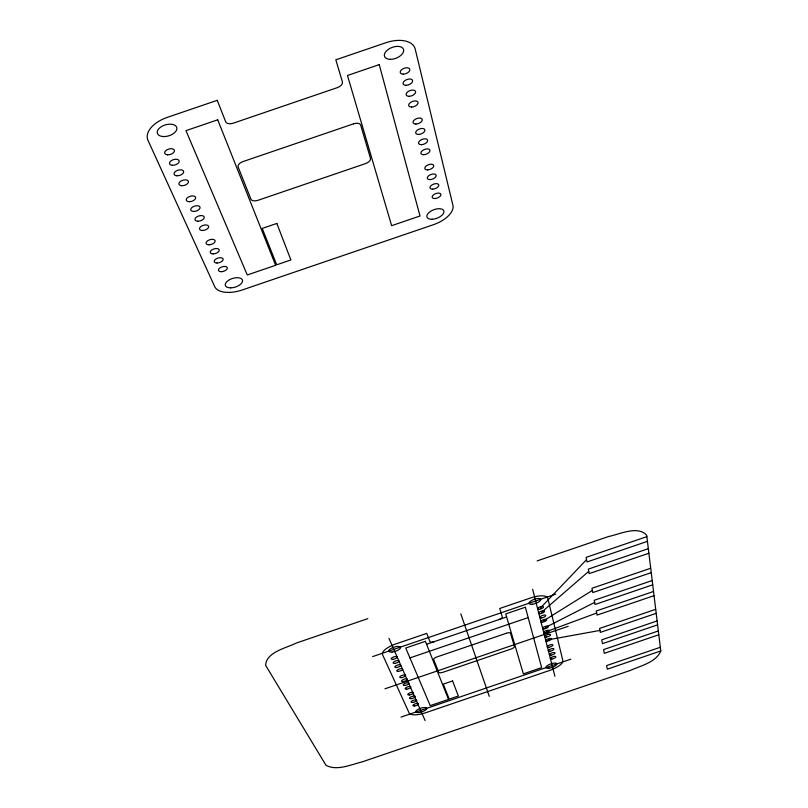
<?xml version="1.0" encoding="UTF-8"?>
<svg xmlns="http://www.w3.org/2000/svg" width="808" height="808" viewBox="0 0 808 808"><rect width="100%" height="100%" fill="white"/><g stroke="black" fill="none" stroke-linecap="round" stroke-linejoin="round"><path stroke-width="1.21" d="M540.512 607.879L586.537 559.681M541.602 612.201L588.749 571.367M543.754 620.726L592.375 590.436M545.45 627.462L594.638 602.394M546.501 631.604L596.658 613.04M367.822 618.645L296.425 643.006C286.486 647.976 266.185 652.016 265.62 665.327L325.998 765.297C336.946 771.216 350.773 764.62 362.024 761.934L630.27 670.448C640.805 665.701 655.793 662.499 660.793 651.117L646.703 535.33C638.047 525.17 619.534 534.361 608.586 536.512L537.168 560.883M646.844 536.653L586.103 557.369L586.972 561.974L647.41 541.36M648.309 548.683L588.325 569.115L589.183 573.619L648.864 553.258M372.639 656.591L555.742 594.133M426.563 644.259L506.616 616.959M650.682 568.246L591.961 588.275L592.779 592.577L651.218 572.65M409.838 657.944L528.28 617.544M652.177 580.528L594.244 600.293L595.031 604.485L652.702 584.81M653.51 591.486L596.264 610.979L597.051 615.09L654.025 595.658M384.962 688.8L568.206 626.301M655.682 609.323L599.587 628.452L600.324 632.381L656.177 613.343M657.096 620.948L601.738 639.835L602.465 643.653L657.581 624.857M401.01 717.09L570.791 659.187M658.318 630.957L603.586 649.592L604.303 653.349L658.783 634.775M660.308 647.279L606.626 665.58L607.303 669.175L660.752 650.955M548.551 639.754L599.96 630.422M388.941 638.33L425.089 720.534M460.812 613.878L489.284 696.355M532.654 589.305L554.904 676.256M434.391 641.592A4.141 1.454 -18.5 0 1 429.947 641.572L426.725 633.381L395.93 643.885A16.635 5.838 -18.2 0 0 382.538 654.672L409.171 713.06A15.473 5.05 -18.3 0 0 425.806 712.686L549.48 670.509A15.473 5.05 -19.3 0 0 562.853 660.641L547.804 598.294A16.635 5.838 -19.4 0 0 530.573 597.96L499.768 608.464L502.283 616.898A4.141 1.454 -19.1 0 1 498.788 619.625M217.241 100.323L167.246 117.392A26.927 15.261 -16.7 0 0 147.975 140.299L214.716 286.648A23.998 12.13 -17.3 0 0 242.208 289.981L433.28 224.745A23.998 12.14 -20.3 0 0 452.924 205.323L415.191 49.035A26.937 15.271 -20.9 0 0 385.83 42.743L335.815 59.822L342.42 81.921A6.686 3.777 -19.8 0 1 337.189 87.688L233.381 123.149A6.686 3.777 -17.8 0 1 225.684 121.786L217.241 100.323M217.706 119.806L185.961 130.643L247.278 274.973L275.639 265.287L217.706 119.806M379.245 64.63L347.49 75.477L391.638 225.684L420.009 215.999L379.245 64.63M353.54 123.836L242.966 161.59A6.474 3.545 -17.8 0 0 238.138 166.993L250.914 199.172A6.323 3.373 -17.8 0 0 258.116 200.263L365.469 163.61A6.323 3.373 -19.7 0 0 370.478 158.348L360.691 125.149A6.474 3.545 -19.8 0 0 353.54 123.836M276.841 223.432L262.236 228.412L276.69 264.812L290.88 259.974L276.841 223.432M425.392 641.33L405.747 648.026L430.22 705.647L448.521 699.405L425.392 641.33M525.372 607.222L505.727 613.918L523.352 673.882L541.653 667.64L525.372 607.222M506.303 633.28L437.007 656.914A4.06 1.394 -18.5 0 0 433.674 659.53L438.744 672.296A4 1.353 -18.5 0 0 443.016 672.266L511.03 649.066A4 1.353 -19.1 0 0 514.433 646.481L510.545 633.3A4.06 1.394 -19.1 0 0 506.303 633.28M452.581 680.952L443.259 684.134L449.208 699.122L458.358 696.001L452.581 680.952M406.06 85.315A5.03 2.788 -21 0 0 412.605 80.527A5.03 2.788 -21 0 0 404.889 80.598A5.03 2.788 -21 0 0 406.06 85.315M409.101 96.314A4.989 2.747 -20.9 0 0 415.595 91.587A4.989 2.747 -20.9 0 0 407.939 91.668A4.989 2.747 -20.9 0 0 409.101 96.314M411.595 107.07A4.949 2.707 -20.9 0 0 418.039 102.394A4.949 2.707 -20.9 0 0 410.454 102.495A4.949 2.707 -20.9 0 0 411.595 107.07M415.908 124.048A4.888 2.636 -20.8 0 0 422.281 119.463A4.888 2.636 -20.8 0 0 414.797 119.594A4.888 2.636 -20.8 0 0 415.908 124.048M418.544 134.431A4.848 2.596 -20.8 0 0 424.877 129.886A4.848 2.596 -20.8 0 0 417.453 130.037A4.848 2.596 -20.8 0 0 418.544 134.431M421.382 144.672A4.818 2.565 -20.7 0 0 427.664 140.178A4.818 2.565 -20.7 0 0 420.301 140.339A4.818 2.565 -20.7 0 0 421.382 144.672M423.695 154.692A4.777 2.525 -20.7 0 0 429.937 150.258A4.777 2.525 -20.7 0 0 422.635 150.429A4.777 2.525 -20.7 0 0 423.695 154.692M430.028 179.598A4.686 2.434 -20.6 0 0 436.169 175.286A4.686 2.434 -20.6 0 0 429.008 175.498A4.686 2.434 -20.6 0 0 430.028 179.598M427.563 169.902A4.727 2.464 -20.6 0 0 433.745 165.539A4.727 2.464 -20.6 0 0 426.523 165.741A4.727 2.464 -20.6 0 0 427.563 169.902M432.684 189.163A4.656 2.394 -20.6 0 0 438.784 184.901A4.656 2.394 -20.6 0 0 431.684 185.123A4.656 2.394 -20.6 0 0 432.684 189.163M434.845 198.546A4.616 2.363 -20.5 0 0 440.895 194.324A4.616 2.363 -20.5 0 0 433.856 194.556A4.616 2.363 -20.5 0 0 434.845 198.546M202.414 230.492A4.777 2.525 -16.9 0 0 208.656 226.321A4.777 2.525 -16.9 0 0 201.172 226.301A4.777 2.525 -16.9 0 0 202.414 230.492M197.93 221.21A4.808 2.555 -16.8 0 0 204.212 216.999A4.808 2.555 -16.8 0 0 196.667 216.958A4.808 2.555 -16.8 0 0 197.93 221.21M193.718 211.444A4.848 2.596 -16.8 0 0 200.041 207.191A4.848 2.596 -16.8 0 0 192.425 207.131A4.848 2.596 -16.8 0 0 193.718 211.444M167.529 154.813A5.07 2.838 -16.5 0 0 174.457 150.5A5.07 2.838 -16.5 0 0 166.69 149.945A5.07 2.838 -16.5 0 0 167.529 154.813M181.659 185.719A4.949 2.707 -16.7 0 0 188.446 181.548A4.949 2.707 -16.7 0 0 180.891 181.073A4.949 2.707 -16.7 0 0 181.659 185.719M176.851 175.77A4.989 2.747 -16.6 0 0 183.689 171.548A4.989 2.747 -16.6 0 0 176.063 171.043A4.989 2.747 -16.6 0 0 176.851 175.77M172.316 165.287A5.03 2.788 -16.6 0 0 179.194 161.014A5.03 2.788 -16.6 0 0 171.508 160.499A5.03 2.788 -16.6 0 0 172.316 165.287M221.241 271.69A4.616 2.353 -17.1 0 0 227.3 267.721A4.616 2.353 -17.1 0 0 220.099 267.771A4.616 2.353 -17.1 0 0 221.241 271.69M217.039 263.014A4.656 2.394 -17 0 0 223.139 259.004A4.656 2.394 -17 0 0 215.877 259.045A4.656 2.394 -17 0 0 217.039 263.014M208.949 244.784A4.717 2.464 -17 0 0 215.12 240.683A4.717 2.464 -17 0 0 207.737 240.693A4.717 2.464 -17 0 0 208.949 244.784M213.11 253.894A4.686 2.424 -17 0 0 219.241 249.834A4.686 2.424 -17 0 0 211.928 249.854A4.686 2.424 -17 0 0 213.11 253.894M189.264 201.697A4.888 2.636 -16.8 0 0 195.627 197.394A4.888 2.636 -16.8 0 0 187.951 197.324A4.888 2.636 -16.8 0 0 189.264 201.697M432.098 219.251A8.979 4.535 -20.4 0 0 443.885 211.1A8.979 4.535 -20.4 0 0 430.179 211.595A8.979 4.535 -20.4 0 0 432.098 219.251M230.623 287.85A8.979 4.535 -17.2 0 0 242.501 280.194A8.979 4.535 -17.2 0 0 228.563 280.275A8.979 4.535 -17.2 0 0 230.623 287.85M163.569 136.572A10.12 5.747 -16.5 0 0 176.75 127.502A10.12 5.747 -16.5 0 0 160.812 127.008A10.12 5.747 -16.5 0 0 163.569 136.572M390.426 59.327A10.12 5.747 -21 0 0 403.576 49.601A10.12 5.747 -21 0 0 388.002 49.621A10.12 5.747 -21 0 0 390.426 59.327M403.232 74.174A5.07 2.838 -21 0 0 409.818 69.326A5.07 2.838 -21 0 0 402.041 69.377A5.07 2.838 -21 0 0 403.232 74.174M540.35 613.625A3.131 1.081 -19.5 0 0 544.562 611.191A3.131 1.081 -19.5 0 0 539.895 611.787A3.131 1.081 -19.5 0 0 540.35 613.625M541.592 617.888A3.111 1.071 -19.5 0 0 545.784 615.484A3.111 1.071 -19.5 0 0 541.138 616.08A3.111 1.071 -19.5 0 0 541.592 617.888M542.511 622.13A3.101 1.06 -19.5 0 0 546.683 619.726A3.101 1.06 -19.5 0 0 542.067 620.332A3.101 1.06 -19.5 0 0 542.511 622.13M544.218 628.836A3.07 1.05 -19.4 0 0 548.359 626.463A3.07 1.05 -19.4 0 0 543.784 627.069A3.07 1.05 -19.4 0 0 544.218 628.836M545.269 632.967A3.06 1.04 -19.4 0 0 549.389 630.614A3.06 1.04 -19.4 0 0 544.834 631.22A3.06 1.04 -19.4 0 0 545.269 632.967M546.45 637.047A3.04 1.03 -19.4 0 0 550.561 634.704A3.04 1.03 -19.4 0 0 546.026 635.31A3.04 1.03 -19.4 0 0 546.45 637.047M547.339 641.097A3.03 1.02 -19.4 0 0 551.42 638.775A3.03 1.02 -19.4 0 0 546.905 639.38A3.03 1.02 -19.4 0 0 547.339 641.097M549.905 651.218A2.99 0.99 -19.4 0 0 553.945 648.935A2.99 0.99 -19.4 0 0 549.49 649.541A2.99 0.99 -19.4 0 0 549.905 651.218M548.905 647.269A3.01 1 -19.4 0 0 552.965 644.966A3.01 1 -19.4 0 0 548.481 645.572A3.01 1 -19.4 0 0 548.905 647.269M551.046 655.126A2.98 0.98 -19.4 0 0 555.066 652.854A2.98 0.98 -19.4 0 0 550.632 653.47A2.98 0.98 -19.4 0 0 551.046 655.126M551.884 659.005A2.969 0.98 -19.4 0 0 555.894 656.753A2.969 0.98 -19.4 0 0 551.48 657.359A2.969 0.98 -19.4 0 0 551.884 659.005M406.727 689.153A3.03 1.02 -18.2 0 0 410.868 686.921A3.03 1.02 -18.2 0 0 406.343 687.426A3.03 1.02 -18.2 0 0 406.727 689.153M404.848 685.447A3.04 1.03 -18.2 0 0 409.01 683.194A3.04 1.03 -18.2 0 0 404.465 683.699A3.04 1.03 -18.2 0 0 404.848 685.447M403.192 681.528A3.06 1.04 -18.2 0 0 407.363 679.265A3.06 1.04 -18.2 0 0 402.798 679.76A3.06 1.04 -18.2 0 0 403.192 681.528M392.9 659.328A3.141 1.091 -18.1 0 0 397.183 656.985A3.141 1.091 -18.1 0 0 392.476 657.47A3.141 1.091 -18.1 0 0 392.9 659.328M398.475 671.357A3.101 1.06 -18.2 0 0 402.707 669.054A3.101 1.06 -18.2 0 0 398.071 669.549A3.101 1.06 -18.2 0 0 398.475 671.357M396.516 667.479A3.111 1.071 -18.1 0 0 400.768 665.166A3.111 1.071 -18.1 0 0 396.102 665.661A3.111 1.071 -18.1 0 0 396.516 667.479M394.779 663.378A3.131 1.081 -18.1 0 0 399.041 661.055A3.131 1.081 -18.1 0 0 394.365 661.54A3.131 1.081 -18.1 0 0 394.779 663.378M414.514 705.96A2.969 0.98 -18.2 0 0 418.574 703.788A2.969 0.98 -18.2 0 0 414.151 704.293A2.969 0.98 -18.2 0 0 414.514 705.96M412.716 702.405A2.98 0.98 -18.2 0 0 416.787 700.213A2.98 0.98 -18.2 0 0 412.353 700.728A2.98 0.98 -18.2 0 0 412.716 702.405M409.404 694.941A3.01 1 -18.2 0 0 413.514 692.729A3.01 1 -18.2 0 0 409.03 693.234A3.01 1 -18.2 0 0 409.404 694.941M411.12 698.647A2.99 0.99 -18.2 0 0 415.221 696.445A2.99 0.99 -18.2 0 0 410.757 696.961A2.99 0.99 -18.2 0 0 411.12 698.647M401.394 677.649A3.07 1.05 -18.2 0 0 405.586 675.377A3.07 1.05 -18.2 0 0 401 675.872A3.07 1.05 -18.2 0 0 401.394 677.649M549.056 668.196A5.797 1.889 -19.4 0 0 556.874 663.802A5.797 1.889 -19.4 0 0 548.258 665.004A5.797 1.889 -19.4 0 0 549.056 668.196M418.857 712.525A5.797 1.889 -18.3 0 0 426.836 708.293A5.797 1.889 -18.3 0 0 418.241 709.283A5.797 1.889 -18.3 0 0 418.857 712.525M392.052 652.046A6.252 2.192 -18.1 0 0 400.606 647.38A6.252 2.192 -18.1 0 0 391.274 648.299A6.252 2.192 -18.1 0 0 392.052 652.046M532.391 604.253A6.252 2.202 -19.5 0 0 540.805 599.385A6.252 2.202 -19.5 0 0 531.472 600.546A6.252 2.202 -19.5 0 0 532.391 604.253M539.259 609.303A3.141 1.101 -19.5 0 0 543.491 606.859A3.141 1.101 -19.5 0 0 538.795 607.454A3.141 1.101 -19.5 0 0 539.259 609.303"/></g></svg>
